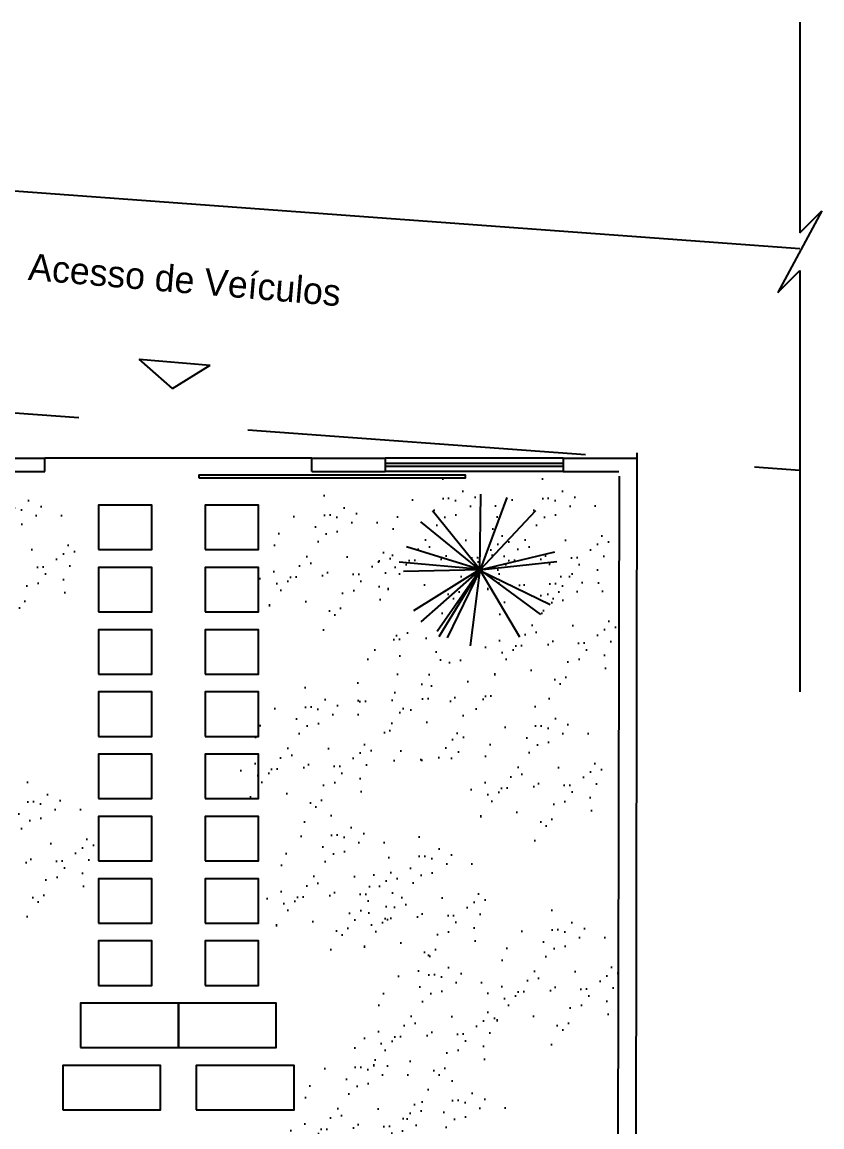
# Model space of a CAD drawing. Header units: millimetres. Extents: x 166 to 289, y 88 to 139.
# Drawn here: x 181.51 to 190.51, y 124.97 to 137.39 of the extents above; entities that cross this region are included whole.
import ezdxf

# ---------------------------------------------------------------- set-up
doc = ezdxf.new("R2010")
doc.units = ezdxf.units.MM
doc.header["$LTSCALE"] = 0.6
doc.linetypes.add('HIDDEN', pattern=[9.525, 6.35, -3.175])
for name, color, linetype in [('0.1', 1, 'Continuous'), ('0.3', 3, 'Continuous'), ('01', 1, 'Continuous'), ('02', 2, 'Continuous'), ('AR-PRJ', 1, 'HIDDEN'), ('VEGETAÇAO', 76, 'Continuous')]:
    doc.layers.add(name, color=color, linetype=linetype)

# ---------------------------------------------------------------- blocks, each defined once
blk = doc.blocks.new('Arbusto_009')
at = {"color": 86, "linetype": 'Continuous'}
for p, q in [((-0.0139, -0.0379), (-0.0083, 0.4336)), ((-0.012, -0.0427), (0.1577, 0.4132)), ((-0.0123, -0.0389), (-0.3091, 0.3291)), ((-0.0123, -0.0389), (0.3372, 0.3324)), ((-0.0123, -0.0389), (0.3372, 0.3324)), ((-0.0137, -0.04), (-0.3823, 0.2602)), ((-0.0139, -0.0379), (-0.4719, 0.1051)), ((-0.0137, -0.04), (0.4556, 0.0728)), ((-0.004, -0.0362), (-0.5169, 0.0082)), ((-0.0137, -0.04), (0.467, 0.013)), ((-0.0123, -0.0389), (-0.4901, -0.0491)), ((-0.0139, -0.0379), (-0.4287, -0.2952)), ((-0.0137, -0.04), (-0.3823, -0.3634)), ((-0.0123, -0.0389), (-0.2813, -0.4249)), ((-0.0137, -0.04), (-0.2707, -0.4579)), ((-0.0123, -0.0389), (-0.2173, -0.4628)), ((-0.0137, -0.04), (-0.075, -0.5141)), ((-0.0139, -0.0379), (-0.0137, -0.04)), ((-0.0139, -0.0379), (-0.0123, -0.0389)), ((-0.0137, -0.04), (0.235, -0.4582)), ((-0.0137, -0.04), (0.3652, -0.3174)), ((-0.0137, -0.04), (-0.0137, -0.04)), ((-0.0123, -0.0389), (-0.012, -0.0427)), ((-0.012, -0.0427), (0.4256, -0.2547))]:
    blk.add_line(p, q, dxfattribs=at)
blk.add_circle((-0.0139, -0.0379), 0.0101, dxfattribs=at)

msp = doc.modelspace()

# ---------------------------------------------------------------- hatches: boundary and pattern name
h = msp.add_hatch()
h.set_pattern_fill('AR-SAND', color=56, scale=0.01, angle=45, style=0)
h.set_pattern_definition([(82.5, (13.5911, 0.20986), (-0.35738135, 0.3347535), [0, -0.38608, 0, -0.4318, 0, -0.41275]), (52.5, (13.5911, 0.20986), (-0.189011, 0.8247329), [0, -0.20828, 0, -0.34798, 0, -0.13335]), (12.5, (13.37017, -0.01105), (0.5582998, 0.5603323), [0, -0.127, 0, -0.4572, 0, -0.5969]), (2.5, (13.3702, -0.01105), (0.3822811, 0.6975508), [0, -0.0635, 0, -0.29972, 0, -0.3429])])
h.paths.add_polyline_path([(186.842, 126.14, 1), (185.293, 126.14, 1)])
at = {"layer": 'VEGETAÇAO', "lineweight": -3}
h = msp.add_hatch(dxfattribs=at)
h.set_pattern_fill('AR-SAND', color=256, scale=0.01, angle=45, style=0)
h.set_pattern_definition([(82.5, (13.75122, 5.5666), (-0.35738135, 0.3347535), [0, -0.38608, 0, -0.4318, 0, -0.41275]), (52.5, (13.7512, 5.5666), (-0.189011, 0.8247329), [0, -0.20828, 0, -0.34798, 0, -0.13335]), (12.5, (13.5303, 5.3457), (0.5582998, 0.5603323), [0, -0.127, 0, -0.4572, 0, -0.5969]), (2.5, (13.5303, 5.3457), (0.3822811, 0.6975508), [0, -0.0635, 0, -0.29972, 0, -0.3429])])
h.paths.add_polyline_path([(187.002, 131.496, 1), (185.453, 131.496, 1)])
h = msp.add_hatch(dxfattribs=at)
h.set_pattern_fill('AR-SAND', color=256, scale=0.01, angle=45, style=0)
h.set_pattern_definition([(82.5, (14.8722, 5.5666), (-0.35738135, 0.3347535), [0, -0.38608, 0, -0.4318, 0, -0.41275]), (52.5, (14.8722, 5.5666), (-0.189011, 0.8247329), [0, -0.20828, 0, -0.34798, 0, -0.13335]), (12.5, (14.65127, 5.3457), (0.5582998, 0.5603323), [0, -0.127, 0, -0.4572, 0, -0.5969]), (2.5, (14.6513, 5.3457), (0.3822811, 0.6975508), [0, -0.0635, 0, -0.29972, 0, -0.3429])])
h.paths.add_polyline_path([(188.123, 131.496, 1), (186.574, 131.496, 1)])
h = msp.add_hatch(dxfattribs=at)
h.set_pattern_fill('AR-SAND', color=104, scale=0.01, angle=45, style=0)
h.set_pattern_definition([(82.5, (8.86703, 5.46), (-0.35738135, 0.3347535), [0, -0.38608, 0, -0.4318, 0, -0.41275]), (52.5, (8.867, 5.46), (-0.189011, 0.8247329), [0, -0.20828, 0, -0.34798, 0, -0.13335]), (12.5, (8.6461, 5.2391), (0.5582998, 0.5603323), [0, -0.127, 0, -0.4572, 0, -0.5969]), (2.5, (8.6461, 5.2391), (0.3822811, 0.6975508), [0, -0.0635, 0, -0.29972, 0, -0.3429])])
h.paths.add_polyline_path([(182.118, 131.39, 1), (180.569, 131.39, 1)])
h = msp.add_hatch(dxfattribs=at)
h.set_pattern_fill('AR-SAND', color=256, scale=0.01, angle=45, style=0)
h.set_pattern_definition([(82.5, (12.41674, 5.38006), (-0.35738135, 0.3347535), [0, -0.38608, 0, -0.4318, 0, -0.41275]), (52.5, (12.41674, 5.38006), (-0.189011, 0.8247329), [0, -0.20828, 0, -0.34798, 0, -0.13335]), (12.5, (12.19583, 5.15914), (0.5582998, 0.5603323), [0, -0.127, 0, -0.4572, 0, -0.5969]), (2.5, (12.1958, 5.15914), (0.3822811, 0.6975508), [0, -0.0635, 0, -0.29972, 0, -0.3429])])
h.paths.add_polyline_path([(185.668, 131.31, 1), (184.118, 131.31, 1)])
h = msp.add_hatch(dxfattribs=at)
h.set_pattern_fill('AR-SAND', color=256, scale=0.01, angle=45, style=0)
h.set_pattern_definition([(82.5, (14.95226, 4.6072), (-0.35738135, 0.3347535), [0, -0.38608, 0, -0.4318, 0, -0.41275]), (52.5, (14.95226, 4.6072), (-0.189011, 0.8247329), [0, -0.20828, 0, -0.34798, 0, -0.13335]), (12.5, (14.73134, 4.38628), (0.5582998, 0.5603323), [0, -0.127, 0, -0.4572, 0, -0.5969]), (2.5, (14.73134, 4.3863), (0.3822811, 0.6975508), [0, -0.0635, 0, -0.29972, 0, -0.3429])])
h.paths.add_polyline_path([(188.203, 130.537, 1), (186.654, 130.537, 1)])
at = {"layer": 'VEGETAÇAO'}
h = msp.add_hatch(dxfattribs=at)
h.set_pattern_fill('AR-SAND', color=98, scale=0.01, angle=45, style=0)
h.paths.add_polyline_path([(186.789, 129.791, 1), (185.239, 129.791, 1)])
at = {"layer": 'VEGETAÇAO', "lineweight": -3}
h = msp.add_hatch(dxfattribs=at)
h.set_pattern_fill('AR-SAND', color=256, scale=0.01, angle=45, style=0)
h.set_pattern_definition([(82.5, (12.20323, 3.22137), (-0.35738135, 0.3347535), [0, -0.38608, 0, -0.4318, 0, -0.41275]), (52.5, (12.2032, 3.22137), (-0.189011, 0.8247329), [0, -0.20828, 0, -0.34798, 0, -0.13335]), (12.5, (11.9823, 3.00045), (0.5582998, 0.5603323), [0, -0.127, 0, -0.4572, 0, -0.5969]), (2.5, (11.9823, 3.00045), (0.3822811, 0.6975508), [0, -0.0635, 0, -0.29972, 0, -0.3429])])
h.paths.add_polyline_path([(185.454, 129.151, 1), (183.905, 129.151, 1)])
h = msp.add_hatch(dxfattribs=at)
h.set_pattern_fill('AR-SAND', color=256, scale=0.01, angle=45, style=0)
h.set_pattern_definition([(82.5, (14.7921, 3.00816), (-0.35738135, 0.3347535), [0, -0.38608, 0, -0.4318, 0, -0.41275]), (52.5, (14.7921, 3.00816), (-0.189011, 0.8247329), [0, -0.20828, 0, -0.34798, 0, -0.13335]), (12.5, (14.5712, 2.78725), (0.5582998, 0.5603323), [0, -0.127, 0, -0.4572, 0, -0.5969]), (2.5, (14.5712, 2.78725), (0.3822811, 0.6975508), [0, -0.0635, 0, -0.29972, 0, -0.3429])])
h.paths.add_polyline_path([(188.043, 128.938, 1), (186.494, 128.938, 1)])
h = msp.add_hatch(dxfattribs=at)
h.set_pattern_fill('AR-SAND', color=256, scale=0.01, angle=45, style=0)
h.set_pattern_definition([(82.5, (9.08054, 2.15535), (-0.35738135, 0.3347535), [0, -0.38608, 0, -0.4318, 0, -0.41275]), (52.5, (9.08054, 2.15535), (-0.189011, 0.8247329), [0, -0.20828, 0, -0.34798, 0, -0.13335]), (12.5, (8.85963, 1.93443), (0.5582998, 0.5603323), [0, -0.127, 0, -0.4572, 0, -0.5969]), (2.5, (8.8596, 1.9344), (0.3822811, 0.6975508), [0, -0.0635, 0, -0.29972, 0, -0.3429])])
h.paths.add_polyline_path([(182.332, 128.085, 1), (180.782, 128.085, 1)])
h = msp.add_hatch(dxfattribs=at)
h.set_pattern_fill('AR-SAND', color=256, scale=0.01, angle=45, style=0)
h.set_pattern_definition([(82.5, (12.4968, 1.78224), (-0.35738135, 0.3347535), [0, -0.38608, 0, -0.4318, 0, -0.41275]), (52.5, (12.4968, 1.78224), (-0.189011, 0.8247329), [0, -0.20828, 0, -0.34798, 0, -0.13335]), (12.5, (12.2759, 1.56133), (0.5582998, 0.5603323), [0, -0.127, 0, -0.4572, 0, -0.5969]), (2.5, (12.2759, 1.5613), (0.3822811, 0.6975508), [0, -0.0635, 0, -0.29972, 0, -0.3429])])
h.paths.add_polyline_path([(185.748, 127.712, 1), (184.198, 127.712, 1)])
h = msp.add_hatch(dxfattribs=at)
h.set_pattern_fill('AR-SAND', color=256, scale=0.01, angle=45, style=0)
h.set_pattern_definition([(82.5, (13.48433, 1.5424), (-0.35738135, 0.3347535), [0, -0.38608, 0, -0.4318, 0, -0.41275]), (52.5, (13.4843, 1.5424), (-0.189011, 0.8247329), [0, -0.20828, 0, -0.34798, 0, -0.13335]), (12.5, (13.2634, 1.32147), (0.5582998, 0.5603323), [0, -0.127, 0, -0.4572, 0, -0.5969]), (2.5, (13.2634, 1.3215), (0.3822811, 0.6975508), [0, -0.0635, 0, -0.29972, 0, -0.3429])])
h.paths.add_polyline_path([(186.735, 127.472, 1), (185.186, 127.472, 1)])
h = msp.add_hatch(dxfattribs=at)
h.set_pattern_fill('AR-SAND', color=104, scale=0.01, angle=45, style=0)
h.set_pattern_definition([(82.5, (14.97895, 0.71622), (-0.35738135, 0.3347535), [0, -0.38608, 0, -0.4318, 0, -0.41275]), (52.5, (14.97895, 0.7162), (-0.189011, 0.8247329), [0, -0.20828, 0, -0.34798, 0, -0.13335]), (12.5, (14.75803, 0.4953), (0.5582998, 0.5603323), [0, -0.127, 0, -0.4572, 0, -0.5969]), (2.5, (14.758, 0.4953), (0.3822811, 0.6975508), [0, -0.0635, 0, -0.29972, 0, -0.3429])])
h.paths.add_polyline_path([(188.23, 126.646, 1), (186.681, 126.646, 1)])
h = msp.add_hatch(dxfattribs=at)
h.set_pattern_fill('AR-SAND', color=256, scale=0.01, angle=45, style=0)
h.set_pattern_definition([(82.5, (12.7637, -0.8295), (-0.35738135, 0.3347535), [0, -0.38608, 0, -0.4318, 0, -0.41275]), (52.5, (12.7637, -0.8295), (-0.189011, 0.8247329), [0, -0.20828, 0, -0.34798, 0, -0.13335]), (12.5, (12.5428, -1.05042), (0.5582998, 0.5603323), [0, -0.127, 0, -0.4572, 0, -0.5969]), (2.5, (12.5428, -1.0504), (0.3822811, 0.6975508), [0, -0.0635, 0, -0.29972, 0, -0.3429])])
h.paths.add_polyline_path([(186.015, 125.1, 1), (184.465, 125.1, 1)])
h = msp.add_hatch(dxfattribs=at)
h.set_pattern_fill('AR-SAND', color=256, scale=0.01, angle=45, style=0)
h.set_pattern_definition([(82.5, (13.858, -1.2026), (-0.35738135, 0.3347535), [0, -0.38608, 0, -0.4318, 0, -0.41275]), (52.5, (13.858, -1.2026), (-0.189011, 0.8247329), [0, -0.20828, 0, -0.34798, 0, -0.13335]), (12.5, (13.63707, -1.42353), (0.5582998, 0.5603323), [0, -0.127, 0, -0.4572, 0, -0.5969]), (2.5, (13.6371, -1.4235), (0.3822811, 0.6975508), [0, -0.0635, 0, -0.29972, 0, -0.3429])])
h.paths.add_polyline_path([(187.109, 124.727, 1), (185.56, 124.727, 1)])

# ---------------------------------------------------------------- linework, layer by layer
at = {"layer": '0.1', "lineweight": -3}
for p, q in [((190.262, 137.394), (190.262, 135.025)), ((190.509, 135.272), (190.014, 134.353)), ((190.262, 135.025), (190.509, 135.272)), ((190.014, 134.353), (190.262, 134.6)), ((190.262, 134.6), (190.262, 129.862)), ((184.77, 132.491), (181.77, 132.491)), ((187.597, 132.491), (185.597, 132.491)), ((187.597, 132.341), (185.597, 132.341))]:
    msp.add_line(p, q, dxfattribs=at)
for points in [[(182.37, 131.462), (182.97, 131.462), (182.97, 131.962), (182.37, 131.962)], [(183.57, 131.462), (184.17, 131.462), (184.17, 131.962), (183.57, 131.962)], [(182.37, 130.762), (182.97, 130.762), (182.97, 131.262), (182.37, 131.262)], [(183.57, 130.762), (184.17, 130.762), (184.17, 131.262), (183.57, 131.262)], [(182.37, 130.062), (182.97, 130.062), (182.97, 130.562), (182.37, 130.562)], [(183.57, 130.062), (184.17, 130.062), (184.17, 130.562), (183.57, 130.562)], [(182.37, 129.362), (182.97, 129.362), (182.97, 129.862), (182.37, 129.862)], [(183.57, 129.362), (184.17, 129.362), (184.17, 129.862), (183.57, 129.862)], [(182.37, 128.662), (182.97, 128.662), (182.97, 129.162), (182.37, 129.162)], [(183.57, 128.662), (184.17, 128.662), (184.17, 129.162), (183.57, 129.162)], [(182.37, 127.962), (182.97, 127.962), (182.97, 128.462), (182.37, 128.462)], [(183.57, 127.962), (184.17, 127.962), (184.17, 128.462), (183.57, 128.462)], [(182.37, 127.262), (182.97, 127.262), (182.97, 127.762), (182.37, 127.762)], [(183.57, 127.262), (184.17, 127.262), (184.17, 127.762), (183.57, 127.762)], [(182.37, 126.562), (182.97, 126.562), (182.97, 127.062), (182.37, 127.062)], [(183.57, 126.562), (184.17, 126.562), (184.17, 127.062), (183.57, 127.062)], [(182.17, 125.862), (183.27, 125.862), (183.27, 126.362), (182.17, 126.362)], [(183.27, 125.862), (184.37, 125.862), (184.37, 126.362), (183.27, 126.362)], [(181.97, 125.162), (183.07, 125.162), (183.07, 125.662), (181.97, 125.662)], [(183.471, 125.162), (184.571, 125.162), (184.571, 125.662), (183.471, 125.662)]]:
    msp.add_lwpolyline(points, close=True, dxfattribs=at)
at = {"layer": '0.3'}
for p, q in [((180.945, 132.491), (181.77, 132.491)), ((181.77, 132.341), (181.77, 132.491)), ((181.77, 132.341), (181.77, 132.491)), ((184.77, 132.341), (184.77, 132.491)), ((184.77, 132.491), (185.597, 132.491)), ((185.597, 132.491), (185.597, 132.341)), ((187.597, 132.491), (187.597, 132.341)), ((187.597, 132.491), (188.424, 132.491)), ((188.428, 132.549), (188.354, 88.096)), ((180.945, 132.341), (181.77, 132.341)), ((184.77, 132.341), (185.597, 132.341)), ((187.597, 132.341), (188.224, 132.341)), ((188.227, 132.288), (188.172, 98.912))]:
    msp.add_line(p, q, dxfattribs=at)
at = {"layer": '01'}
msp.add_line((166.197, 136.62), (190.262, 134.847), dxfattribs=at)
at = {"layer": '02', "lineweight": -3}
for p, q in [((182.831, 133.605), (183.628, 133.537)), ((183.204, 133.272), (182.831, 133.605)), ((183.204, 133.272), (183.628, 133.537)), ((185.597, 132.436), (187.597, 132.436)), ((187.597, 132.396), (185.597, 132.396))]:
    msp.add_line(p, q, dxfattribs=at)
msp.add_lwpolyline([(183.501, 132.27), (186.501, 132.27), (186.501, 132.3), (183.501, 132.3)], close=True, dxfattribs=at)
at = {"layer": 'AR-PRJ'}
msp.add_line((172.651, 133.638), (190.262, 132.357), dxfattribs=at)

# ---------------------------------------------------------------- block references
at = {"layer": 'VEGETAÇAO', "xscale": 1.8, "yscale": 1.8}
msp.add_blockref('Arbusto_009', (186.686, 131.305), dxfattribs=at)

# ---------------------------------------------------------------- texts
at = {"layer": '02', "lineweight": -3, "insert": (183.354, 134.646), "char_height": 0.3, "width": 3.7602, "attachment_point": 2, "rotation": 355.1513}
msp.add_mtext('{\\fStylus BT|b0|i0|c0|p34;Acesso de Veículos}', dxfattribs=at)

doc.saveas('drawing.dxf')
